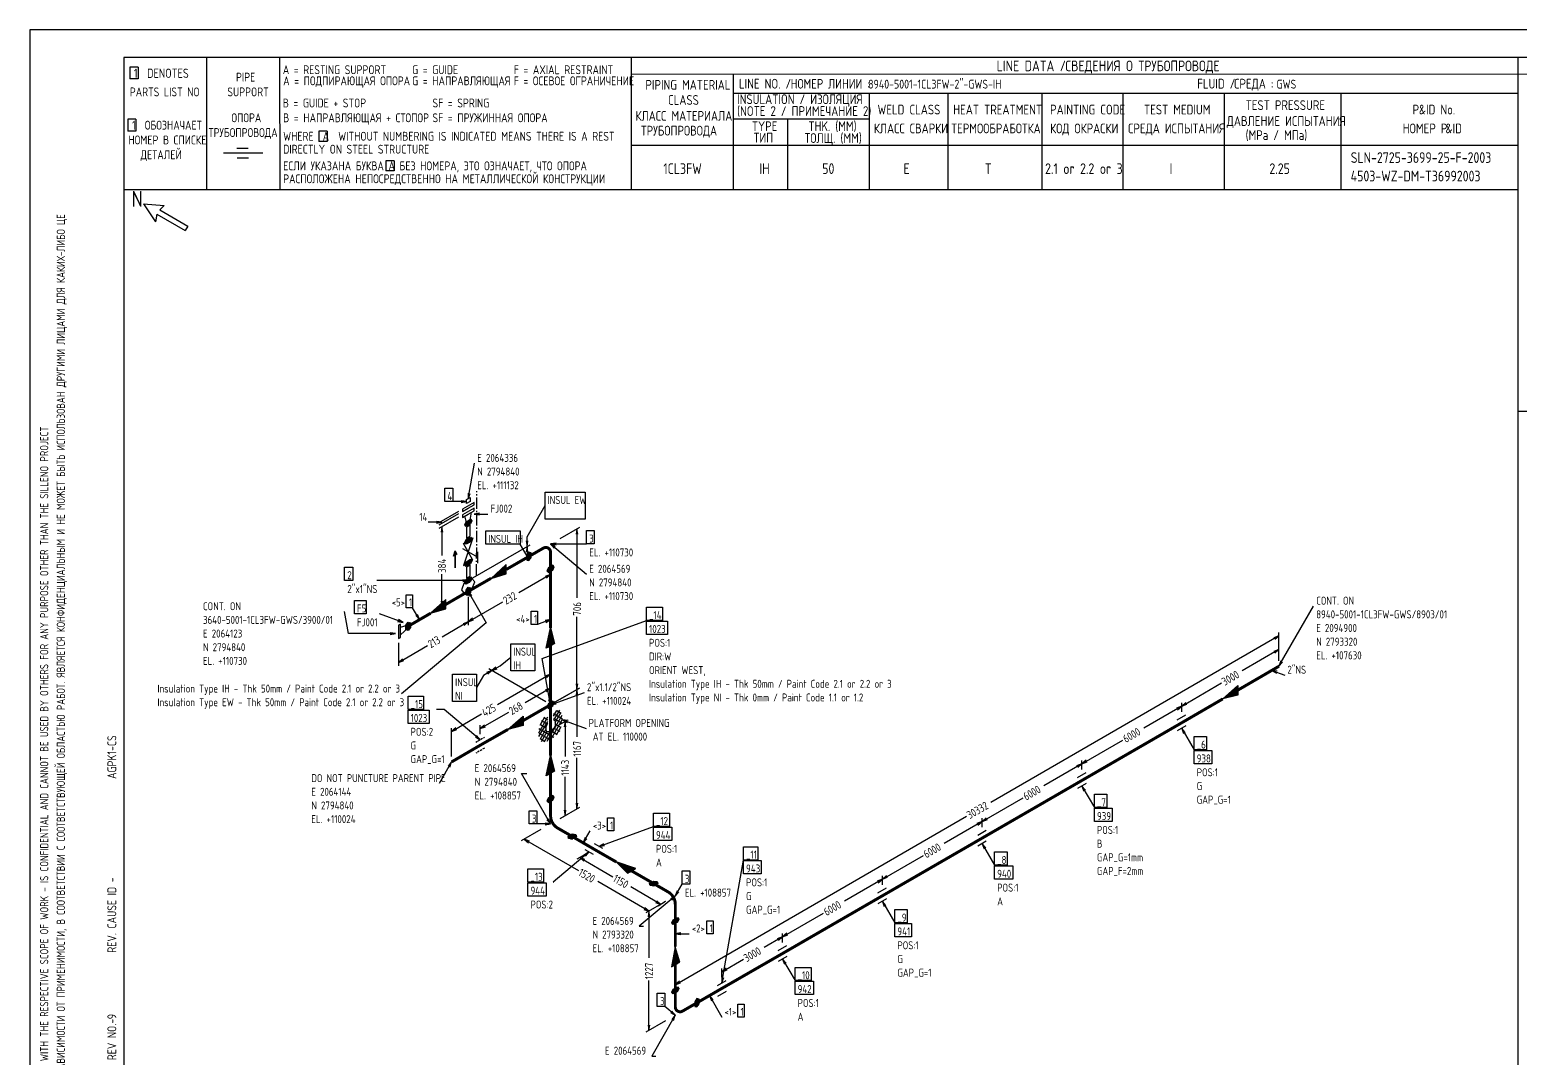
# Model space of a CAD drawing. Extents: x -1005 to 608, y -998 to 420.
# Drawn here: x 0 to 403.3, y 141.8 to 420 of the extents above; entities that cross this region are included whole.
import ezdxf

# ---------------------------------------------------------------- set-up
doc = ezdxf.new("R2010")
doc.units = 0
for name, pattern in [('GT100', [0.8, 0.533333, -0.266667]), ('GT101', [2.299997, 1.53333, -0.766667]), ('GT111', [4.5, 3, -0.6, 0.3, -0.6])]:
    doc.linetypes.add(name, pattern=pattern)
doc.styles.add('TTFN17', font='GOST type A')

msp = doc.modelspace()

# ---------------------------------------------------------------- linework, layer by layer
at = {"layer": 'GT_1', "flags": 128}
for points in [[(0, 420), (0, 0)], [(594, 420), (0, 420)], [(589.1, 412.5), (25.4, 412.5)], [(25.4, 412.5), (25.4, 7.5)], [(47.8, 412.5), (47.8, 376.7)], [(67.6, 412.5), (67.7, 376.7)], [(162.7, 412.5), (162.7, 376.7)], [(402.7, 412.5), (402.7, 7.5)], [(29.3, 409.9), (27.1, 409.9)], [(27.1, 409.9), (27.1, 406.7)], [(29.3, 409.9), (29.3, 406.7)], [(589.1, 408), (162.7, 407.9)], [(190.3, 407.8), (190.3, 376.7)], [(29.3, 406.7), (27.1, 406.7)], [(190.3, 402.9), (402.7, 402.9)], [(227.1, 402.9), (227.1, 376.7)], [(248.4, 402.9), (248.4, 376.8)], [(273.9, 402.9), (273.9, 376.7)], [(295.8, 402.9), (295.8, 376.7)], [(323.2, 402.9), (323.2, 376.7)], [(354.8, 402.9), (354.8, 376.8)], [(28.7, 395.8), (26.5, 395.8)], [(26.5, 395.8), (26.5, 392.6)], [(28.7, 395.8), (28.7, 392.6)], [(227.1, 395.8), (190.3, 395.8)], [(205, 395.8), (205, 376.7)], [(28.7, 392.6), (26.5, 392.6)], [(80.5, 392.6), (78.2, 392.6)], [(78.2, 392.6), (78.2, 389.8)], [(80.5, 392.6), (80.5, 389.8)], [(59.1, 387.9), (56, 387.9)], [(80.5, 389.8), (78.2, 389.8)], [(230.2, 388.7), (162.7, 388.7)], [(402.7, 388.7), (226.9, 388.7)], [(63.1, 386.6), (52.4, 386.6)], [(59.2, 385.3), (56.1, 385.3)], [(98.6, 384.6), (96.3, 384.6)], [(96.3, 384.6), (96.3, 381.9)], [(98.6, 384.6), (98.6, 381.9)], [(98.6, 381.9), (96.3, 381.9)], [(402.7, 376.7), (25.4, 376.7)], [(30.8, 372.9), (34, 368.1)], [(30.8, 372.9), (36.4, 372.5)], [(36.4, 372.5), (35.2, 371.3)], [(35.2, 371.3), (42.8, 366.9)], [(34.4, 370.1), (34, 368.1)], [(34.4, 370.1), (42, 365.7)], [(42.8, 366.9), (42, 365.7)], [(402.7, 316.843), (589, 316.843)], [(118.65, 293.15), (120.375, 302.75)], [(112.275, 296), (114.45, 296), (114.45, 292.4), (112.275, 292.4), (112.275, 296)], [(118.65, 294.65), (118.65, 293.15), (119.175, 294.575)], [(139.425, 294.95), (150.3, 294.95), (150.3, 287.6), (139.425, 287.6), (139.425, 294.95)], [(118.2, 292.4), (114.45, 292.4)], [(116.7, 292.175), (118.2, 292.4), (116.7, 292.625)], [(118.65, 290.6), (120.225, 291.5), (120.225, 292.1), (117.075, 290.3), (117.075, 289.7), (118.65, 290.6)], [(118.65, 289.025), (120.225, 289.925), (120.225, 290.6), (117.075, 288.8), (117.075, 288.125), (118.65, 289.025)], [(119.175, 292.4), (118.2, 291.875), (118.2, 292.925), (119.175, 293.45), (119.175, 292.4)], [(134.55, 282.875), (139.425, 291.35)], [(111.525, 286.775), (107.775, 286.775)], [(110.025, 286.55), (111.525, 286.775), (110.025, 287)], [(116.025, 289.7), (110.7, 286.625)], [(116.025, 289.1), (110.7, 286.025)], [(116.025, 288.2), (110.7, 285.125)], [(119.25, 287.6), (119.625, 287.15), (119.25, 286.325), (118.05, 285.65), (117.675, 286.1), (118.05, 286.925), (119.25, 287.6)], [(119.475, 289.55), (118.95, 286.775), (118.275, 286.4), (117.75, 288.5)], [(117.811, 286.4), (119.284, 286.4)], [(117.902, 286.6), (119.375, 286.6)], [(117.993, 286.8), (119.466, 286.8)], [(118.183, 287), (119.557, 287)], [(118.539, 287.2), (119.583, 287.2)], [(118.894, 287.4), (119.417, 287.4)], [(121.725, 289.25), (120.225, 289.025), (121.725, 288.8)], [(120.225, 289.025), (123.975, 289.025)], [(111.75, 284.075), (111.525, 285.575), (111.3, 284.075)], [(111.525, 285.575), (111.525, 277.775)], [(118.65, 275.825), (119.925, 276.575), (117.375, 281.075), (119.925, 282.575), (117.375, 275.075), (118.65, 275.825)], [(119.25, 282.8), (119.625, 282.35), (119.25, 281.525), (118.05, 280.85), (117.675, 281.3), (118.05, 282.125), (119.25, 282.8)], [(117.72, 286.2), (119.028, 286.2)], [(117.758, 286), (118.672, 286)], [(118.65, 282.725), (119.175, 283.025), (119.175, 286.025), (118.125, 285.425), (118.125, 282.425), (118.65, 282.725)], [(118.539, 282.4), (119.583, 282.4)], [(118.894, 282.6), (119.417, 282.6)], [(123.375, 284.45), (132.675, 284.45), (132.675, 280.85), (123.375, 280.85), (123.375, 284.45)], [(134.55, 280.25), (134.55, 282.875)], [(143.55, 282.425), (148.875, 285.5)], [(148.275, 283.55), (148.05, 285.05), (147.825, 283.55)], [(148.05, 285.05), (148.05, 266.375)], [(150.675, 284.525), (152.7, 284.525), (152.7, 280.925), (150.675, 280.925), (150.675, 284.525)], [(115.125, 274.475), (115.125, 279.05), (115.575, 278.15), (114.675, 277.625), (115.125, 279.05), (115.125, 274.475)], [(117.075, 279.725), (121.275, 277.325)], [(117.72, 281.4), (119.028, 281.4)], [(117.758, 281.2), (118.672, 281.2)], [(117.811, 281.6), (119.284, 281.6)], [(117.902, 281.8), (119.375, 281.8)], [(117.993, 282), (119.466, 282)], [(118.183, 282.2), (119.557, 282.2)], [(119.925, 271.775), (135.375, 280.7)], [(119.925, 271.775), (135.375, 280.7)], [(121.275, 275.75), (121.275, 278.75)], [(134.55, 277.625), (132.675, 280.85)], [(134.325, 281.75), (134.55, 280.25), (134.775, 281.75)], [(134.775, 278.75), (134.55, 280.25), (134.325, 278.75)], [(134.475, 276.575), (135.075, 276.425), (135.675, 277.25), (135.675, 278.525), (135.075, 278.675), (134.475, 277.85), (134.475, 276.575)], [(134.55, 280.25), (134.55, 277.625)], [(134.875, 278.4), (135.675, 278.4)], [(142.425, 281.15), (140.925, 280.925), (142.425, 280.7)], [(140.925, 280.925), (150.675, 280.925)], [(142.2, 280.175), (140.925, 280.925), (141.9, 279.8)], [(140.925, 280.925), (150.675, 272.75)], [(85.2, 274.625), (87.375, 274.625), (87.375, 271.025), (85.2, 271.025), (85.2, 274.625)], [(119.25, 276.8), (119.625, 276.35), (119.25, 275.525), (118.05, 274.85), (117.675, 275.3), (118.05, 276.125), (119.25, 276.8)], [(117.72, 275.4), (119.028, 275.4)], [(117.758, 275.2), (118.672, 275.2)], [(117.811, 275.6), (119.284, 275.6)], [(117.902, 275.8), (119.375, 275.8)], [(117.993, 276), (119.466, 276)], [(118.65, 271.925), (119.175, 272.225), (119.175, 275.225), (118.125, 274.625), (118.125, 271.625), (118.65, 271.925)], [(118.183, 276.2), (119.557, 276.2)], [(118.539, 276.4), (119.583, 276.4)], [(118.894, 276.6), (119.417, 276.6)], [(128.925, 274.025), (128.925, 275.375), (124.8, 271.625), (128.925, 272.825), (128.925, 275.225), (125.175, 271.85), (128.925, 272.9), (128.925, 275), (125.625, 272.075), (128.925, 273.125), (128.925, 274.85), (126, 272.375), (128.925, 273.275), (128.925, 274.7), (126.375, 272.525), (128.925, 273.425), (128.925, 274.55), (126.825, 272.825), (128.925, 273.575), (128.925, 274.325), (127.125, 272.975), (128.925, 273.8), (128.925, 274.175), (127.575, 273.275), (128.925, 273.95), (128.925, 274.025), (124.8, 271.625)], [(134.475, 277.8), (135.675, 277.8)], [(134.475, 277.6), (135.675, 277.6)], [(134.475, 277.4), (135.675, 277.4)], [(134.475, 277.2), (135.639, 277.2)], [(134.475, 277), (135.493, 277)], [(134.475, 276.8), (135.348, 276.8)], [(134.475, 276.6), (135.202, 276.6)], [(134.584, 278), (135.675, 278)], [(134.73, 278.2), (135.675, 278.2)], [(140.325, 274.475), (139.95, 273.65), (140.325, 273.2), (141.525, 273.875), (141.9, 274.7), (141.525, 275.15), (140.325, 274.475)], [(140.291, 274.4), (141.764, 274.4)], [(140.547, 274.6), (141.855, 274.6)], [(140.903, 274.8), (141.817, 274.8)], [(140.925, 277.925), (140.925, 271.775)], [(118.65, 271.025), (93.9, 271.025)], [(111.525, 263.975), (111.525, 272.75)], [(118.65, 268.1), (119.625, 268.7), (120.45, 270.65), (119.625, 271.625), (117.525, 270.425), (116.85, 268.55), (117.525, 267.5), (118.65, 268.1)], [(117.15, 270.8), (118.65, 271.025), (117.15, 271.25)], [(119.25, 272), (119.625, 271.55), (119.25, 270.725), (118.05, 270.05), (117.675, 270.5), (118.05, 271.325), (119.25, 272)], [(117.72, 270.6), (119.028, 270.6)], [(117.758, 270.4), (118.672, 270.4)], [(117.811, 270.8), (119.284, 270.8)], [(117.902, 271), (119.375, 271)], [(117.993, 271.2), (119.466, 271.2)], [(118.183, 271.4), (119.557, 271.4)], [(118.539, 271.6), (119.583, 271.6)], [(118.894, 271.8), (119.417, 271.8)], [(140.925, 272.675), (132.375, 267.725)], [(139.8, 271.7), (140.925, 272.675), (139.5, 272.15)], [(139.992, 273.6), (141.036, 273.6)], [(140.018, 273.8), (141.392, 273.8)], [(140.109, 274), (141.582, 274)], [(140.158, 273.4), (140.681, 273.4)], [(140.2, 274.2), (141.673, 274.2)], [(118.65, 268.1), (123.525, 259.625), (100.575, 240.35)], [(101.85, 267.2), (103.575, 267.2), (103.575, 263.675), (101.85, 263.675), (101.85, 267.2)], [(116.025, 266.6), (110.7, 263.525)], [(118.05, 268.4), (118.65, 269.225), (119.25, 269.075), (119.25, 267.8), (118.65, 266.975), (118.05, 267.125), (118.05, 268.4)], [(118.05, 268.4), (119.25, 268.4)], [(118.05, 268.2), (119.25, 268.2)], [(118.05, 268), (119.25, 268)], [(118.05, 267.8), (119.25, 267.8)], [(118.05, 267.6), (119.105, 267.6)], [(118.05, 267.4), (118.959, 267.4)], [(118.05, 267.2), (118.814, 267.2)], [(118.195, 268.6), (119.25, 268.6)], [(118.341, 268.8), (119.25, 268.8)], [(118.486, 269), (119.25, 269)], [(119.625, 266.975), (118.65, 268.1), (119.175, 266.675)], [(118.65, 266.6), (118.65, 258.95)], [(99, 256.7), (86.25, 256.7), (85.2, 262.625)], [(87.825, 265.625), (91.05, 265.625), (91.05, 262.025), (87.825, 262.025), (87.825, 265.625)], [(105.45, 260.45), (103.575, 263.675)], [(112.575, 264.575), (112.575, 265.925), (108.45, 262.175), (112.575, 263.375), (112.575, 265.775), (108.825, 262.4), (112.575, 263.45), (112.575, 265.55), (109.275, 262.625), (112.575, 263.675), (112.575, 265.4), (109.65, 262.925), (112.575, 263.825), (112.575, 265.25), (110.025, 263.075), (112.575, 263.975), (112.575, 265.1), (110.475, 263.375), (112.575, 264.125), (112.575, 264.875), (110.775, 263.525), (112.575, 264.35), (112.575, 264.725), (111.225, 263.825), (112.575, 264.5), (112.575, 264.575), (108.45, 262.175)], [(111.3, 265.475), (111.525, 263.975), (111.75, 265.475)], [(118.65, 259.85), (128.025, 265.25)], [(118.65, 265.1), (118.65, 258.95)], [(135.675, 262.7), (137.4, 262.7), (137.4, 259.175), (135.675, 259.175), (135.675, 262.7)], [(166.875, 263.825), (171.225, 263.825), (171.225, 260.225), (166.875, 260.225), (166.875, 263.825)], [(338.025, 247.85), (347.4, 264.125)], [(101.025, 259.7), (94.65, 262.025)], [(99.525, 259.925), (101.025, 259.7), (99.75, 260.45)], [(100.275, 257.45), (100.275, 259.25), (99.75, 258.95), (99.75, 255.35), (100.275, 255.65), (100.275, 257.45)], [(100.275, 258.425), (102.375, 259.025), (102.375, 258.275), (100.275, 256.325)], [(101.775, 258.95), (102.375, 259.775), (102.975, 259.625), (102.975, 258.35), (102.375, 257.525), (101.775, 257.675), (101.775, 258.95)], [(101.775, 258.8), (102.975, 258.8)], [(101.775, 258.6), (102.975, 258.6)], [(101.775, 258.4), (102.975, 258.4)], [(101.775, 258.2), (102.866, 258.2)], [(101.811, 259), (102.975, 259)], [(101.957, 259.2), (102.975, 259.2)], [(102.102, 259.4), (102.975, 259.4)], [(102.248, 259.6), (102.975, 259.6)], [(104.475, 261.575), (105.45, 260.45), (104.925, 261.875)], [(118.65, 259.85), (111.6, 255.725)], [(117.525, 258.875), (118.65, 259.85), (117.225, 259.325)], [(119.775, 260.825), (118.65, 259.85), (120.075, 260.375)], [(140.925, 260.45), (137.4, 259.175)], [(140.925, 237.425), (138.675, 249.95), (166.875, 260.225)], [(139.65, 259.7), (140.925, 260.45), (139.425, 260.225)], [(140.925, 253.4), (139.725, 252.725), (140.925, 258.2), (141.975, 254), (139.875, 252.8), (140.925, 257.75), (141.9, 253.925), (140.025, 252.875), (140.925, 257.225), (141.75, 253.85), (140.175, 252.95), (140.925, 256.775), (141.6, 253.775), (140.325, 253.1), (140.925, 256.325), (141.45, 253.7), (140.475, 253.175), (140.925, 255.875), (141.3, 253.625), (140.625, 253.25), (140.925, 255.425), (141.15, 253.55), (140.775, 253.325), (140.925, 254.975), (141, 253.475), (140.925, 253.4), (140.925, 258.2)], [(148.05, 241.55), (148.05, 261.2)], [(166.875, 260.075), (172.575, 260.075), (172.575, 256.475), (166.875, 256.475), (166.875, 260.075)], [(97.5, 256.475), (99, 256.7), (97.5, 256.925)], [(99.75, 254.15), (99.75, 248)], [(101.775, 258), (102.72, 258)], [(101.775, 257.8), (102.575, 257.8)], [(338.025, 256.1), (260.025, 211.025)], [(336.9, 255.125), (338.025, 256.1), (336.6, 255.575)], [(338.025, 249.35), (338.025, 257)], [(99.75, 248.9), (107.625, 253.475)], [(127.275, 247.925), (130.125, 250.325)], [(130.125, 253.925), (136.65, 253.925), (136.65, 246.575), (130.125, 246.575), (130.125, 253.925)], [(338.025, 252.35), (328.05, 246.575)], [(336.9, 251.375), (338.025, 252.35), (336.6, 251.825)], [(338.025, 249.35), (338.025, 253.25)], [(100.875, 249.875), (99.75, 248.9), (101.175, 249.425)], [(125.025, 246.65), (122.775, 245.3)], [(123.9, 245.675), (125.025, 246.65), (123.6, 246.125)], [(139.65, 238.175), (124.2, 247.1)], [(139.65, 238.175), (124.2, 247.1)], [(125.025, 246.65), (127.275, 247.925)], [(126.15, 247.625), (125.025, 246.65), (126.45, 247.175)], [(140.925, 238.925), (140.925, 246.575)], [(337.575, 246.5), (336.075, 246.725), (337.35, 245.975)], [(336.075, 246.725), (339.6, 245.45)], [(338.55, 249.275), (338.025, 247.85), (339, 248.975)], [(114.375, 245.675), (120.9, 245.675), (120.9, 238.325), (114.375, 238.325), (114.375, 245.675)], [(122.775, 245.3), (120.9, 242.075)], [(140.925, 245.675), (126.6, 237.425)], [(139.8, 244.7), (140.925, 245.675), (139.5, 245.15)], [(140.925, 238.925), (140.925, 242.825)], [(142.2, 238.175), (148.875, 242)], [(143.55, 238.925), (148.875, 242)], [(147.825, 243.05), (148.05, 241.55), (148.275, 243.05)], [(311.7, 237.05), (322.5, 243.35)], [(326.925, 241.4), (326.925, 240.05), (322.8, 239), (326.925, 242.6), (326.925, 240.2), (323.175, 239.225), (326.925, 242.525), (326.925, 240.425), (323.625, 239.45), (326.925, 242.3), (326.925, 240.575), (324, 239.75), (326.925, 242.15), (326.925, 240.725), (324.375, 239.9), (326.925, 242), (326.925, 240.875), (324.825, 240.2), (326.925, 241.85), (326.925, 241.1), (325.125, 240.35), (326.925, 241.625), (326.925, 241.25), (325.575, 240.65), (326.925, 241.475), (326.925, 241.4), (322.8, 239)], [(102.375, 239.75), (106.575, 239.75), (106.575, 236.15), (102.375, 236.15), (102.375, 239.75)], [(140.925, 241.925), (134.025, 237.95)], [(139.8, 240.95), (140.925, 241.925), (139.5, 241.4)], [(140.325, 237.725), (139.95, 236.9), (140.325, 236.45), (141.525, 237.125), (141.9, 237.95), (141.525, 238.4), (140.325, 237.725)], [(140.4, 238.85), (140.925, 237.425), (140.925, 238.925)], [(140.814, 238), (141.858, 238)], [(140.925, 237.425), (150.075, 240.725)], [(142.2, 238.175), (140.925, 237.425), (142.425, 237.65)], [(141.169, 238.2), (141.692, 238.2)], [(148.275, 240.05), (148.05, 241.55), (147.825, 240.05)], [(148.05, 241.55), (148.05, 228.725)], [(312.825, 238.025), (311.7, 237.05), (313.125, 237.575)], [(311.7, 235.55), (311.7, 237.95)], [(311.7, 235.55), (311.7, 237.95)], [(102.375, 236), (108.075, 236), (108.075, 232.4), (102.375, 232.4), (102.375, 236)], [(121.875, 227.975), (112.125, 236.15), (110.025, 236.15)], [(114.15, 230.225), (122.25, 234.95)], [(121.875, 230.975), (129.6, 235.4)], [(133.5, 233.15), (133.5, 231.8), (129.375, 230.75), (133.5, 234.35), (133.5, 231.95), (129.75, 230.975), (133.5, 234.275), (133.5, 232.175), (130.2, 231.2), (133.5, 234.05), (133.5, 232.325), (130.575, 231.5), (133.5, 233.9), (133.5, 232.475), (130.95, 231.65), (133.5, 233.75), (133.5, 232.625), (131.4, 231.95), (133.5, 233.6), (133.5, 232.85), (131.7, 232.1), (133.5, 233.375), (133.5, 233), (132.15, 232.4), (133.5, 233.225), (133.5, 233.15), (129.375, 230.75)], [(137.7, 229.85), (140.175, 234.125)], [(138.075, 231.875), (139.35, 234.125)], [(139.995, 237), (141.303, 237)], [(140.025, 227.6), (144.075, 234.575)], [(140.033, 236.8), (140.947, 236.8)], [(140.086, 237.2), (141.559, 237.2)], [(140.177, 237.4), (141.65, 237.4)], [(140.268, 237.6), (141.741, 237.6)], [(140.458, 237.8), (141.832, 237.8)], [(141.675, 234.35), (142.575, 235.85)], [(141.675, 235.025), (144.15, 233.6)], [(141.825, 233.3), (143.4, 236)], [(142.2, 232.625), (143.7, 235.25)], [(142.575, 235.85), (143.775, 235.175)], [(311.7, 237.05), (301.425, 231.125)], [(310.575, 236.075), (311.7, 237.05), (310.275, 236.525)], [(310.5, 233.375), (312.825, 234.725)], [(115.275, 231.2), (114.15, 230.225), (115.575, 230.75)], [(114.15, 223.475), (114.15, 231.125)], [(123, 231.95), (121.875, 230.975), (123.3, 231.5)], [(121.875, 229.475), (121.875, 231.875)], [(137.775, 228.875), (140.175, 232.925)], [(137.775, 230.975), (141.825, 228.65)], [(138.225, 232.1), (139.65, 231.2)], [(138.225, 228.2), (139.65, 230.75)], [(138.45, 233.15), (140.025, 232.25)], [(138.45, 227.45), (140.025, 230.15)], [(139.275, 233.9), (140.175, 233.375)], [(139.275, 227.525), (140.775, 230.15)], [(141.675, 233.375), (142.05, 233.15), (142.2, 232.925), (142.2, 232.4), (142.125, 231.875), (142.05, 231.425), (141.675, 230.9), (141.375, 230.6), (140.925, 230.225), (140.55, 230.075), (140.175, 230.075), (139.875, 230.225), (139.725, 230.525), (139.725, 230.9), (139.725, 231.425), (139.875, 231.95), (140.175, 232.475), (140.175, 232.475)], [(141, 228.05), (144.15, 233.525)], [(141.15, 230.375), (142.575, 229.475)], [(141.675, 233.825), (144.075, 232.475)], [(141.825, 231.125), (143.4, 230.3)], [(142.2, 232.175), (143.7, 231.35)], [(142.5, 229.325), (143.775, 231.575)], [(143.55, 232.175), (145.575, 233.375)], [(145.65, 233.15), (144.15, 233.375), (145.425, 232.625)], [(144.15, 233.375), (150.525, 231.05)], [(145.05, 231.425), (144.825, 232.925), (144.6, 231.425)], [(144.825, 232.925), (144.825, 223.4)], [(312.825, 231.725), (310.5, 230.375)], [(312.675, 229.925), (311.7, 231.05), (312.225, 229.625)], [(311.7, 231.05), (315.075, 225.2)], [(120.6, 228.725), (121.875, 227.975), (120.9, 229.1)], [(137.7, 229.775), (140.925, 227.975)], [(138.075, 228.275), (139.35, 227.525)], [(284.7, 221.45), (295.8, 227.825)], [(315.075, 228.8), (318.45, 228.8), (318.45, 225.2), (315.075, 225.2), (315.075, 228.8)], [(114.15, 221.975), (110.775, 216.125)], [(113.625, 220.55), (114.15, 221.975), (113.175, 220.85)], [(140.925, 218.9), (139.725, 218.225), (140.925, 223.7), (141.975, 219.5), (139.875, 218.3), (140.925, 223.25), (141.9, 219.425), (140.025, 218.375), (140.925, 222.725), (141.75, 219.35), (140.175, 218.45), (140.925, 222.275), (141.6, 219.275), (140.325, 218.6), (140.925, 221.825), (141.45, 219.2), (140.475, 218.675), (140.925, 221.375), (141.3, 219.125), (140.625, 218.75), (140.925, 220.925), (141.15, 219.05), (140.775, 218.825), (140.925, 220.475), (141, 218.975), (140.925, 218.9), (140.925, 223.7)], [(148.05, 209.3), (148.05, 223.1)], [(285.825, 222.425), (284.7, 221.45), (286.125, 221.975)], [(284.7, 219.95), (284.7, 222.35)], [(284.7, 219.95), (284.7, 222.35)], [(315.075, 225.05), (319.875, 225.05), (319.875, 221.45), (315.075, 221.45), (315.075, 225.05)], [(140.925, 205.175), (133.05, 218.825), (134.475, 218.825)], [(144.825, 207.425), (144.825, 217.925)], [(284.7, 221.45), (274.425, 215.525)], [(283.575, 220.475), (284.7, 221.45), (283.275, 220.925)], [(283.5, 217.775), (285.825, 219.125)], [(285.825, 216.125), (283.5, 214.775)], [(285.675, 214.325), (284.7, 215.45), (285.225, 214.025)], [(284.7, 215.45), (288.075, 209.6)], [(140.325, 212.225), (139.95, 211.4), (140.325, 210.95), (141.525, 211.625), (141.9, 212.45), (141.525, 212.9), (140.325, 212.225)], [(139.95, 211.4), (141.125, 211.4)], [(140.041, 211.6), (141.481, 211.6)], [(140.117, 211.2), (140.769, 211.2)], [(140.132, 211.8), (141.605, 211.8)], [(140.223, 212), (141.695, 212)], [(140.314, 212.2), (141.786, 212.2)], [(140.636, 212.4), (141.877, 212.4)], [(140.992, 212.6), (141.775, 212.6)], [(143.55, 206.675), (148.875, 209.75)], [(147.825, 210.8), (148.05, 209.3), (148.275, 210.8)], [(257.7, 205.85), (268.8, 212.225)], [(288.075, 213.2), (291.45, 213.2), (291.45, 209.6), (288.075, 209.6), (288.075, 213.2)], [(135.15, 208.775), (137.175, 208.775), (137.175, 205.175), (135.15, 205.175), (135.15, 208.775)], [(139.95, 206.3), (140.925, 205.175), (140.4, 206.6)], [(143.55, 206.675), (145.575, 207.875)], [(144.6, 208.925), (144.825, 207.425), (145.05, 208.925)], [(156.3, 206.825), (158.025, 206.825), (158.025, 203.3), (156.3, 203.3), (156.3, 206.825)], [(168.75, 208.1), (173.1, 208.1), (173.1, 204.5), (168.75, 204.5), (168.75, 208.1)], [(174.675, 161.675), (253.5, 207.275)], [(257.7, 205.85), (247.425, 199.925)], [(256.575, 204.875), (257.7, 205.85), (256.275, 205.325)], [(258.825, 206.825), (257.7, 205.85), (259.125, 206.375)], [(257.7, 204.35), (257.7, 206.75)], [(257.7, 204.35), (257.7, 206.75)], [(288.075, 209.45), (292.875, 209.45), (292.875, 205.85), (288.075, 205.85), (288.075, 209.45)], [(138.3, 203.675), (132.975, 200.6)], [(140.925, 205.175), (137.175, 205.175)], [(139.425, 204.95), (140.925, 205.175), (139.425, 205.4)], [(146.775, 202.475), (147.75, 202.325), (147.9, 201.8), (146.775, 201.125), (145.8, 201.275), (145.65, 201.8), (146.775, 202.475)], [(145.65, 201.8), (147.9, 201.8)], [(145.983, 202), (147.843, 202)], [(146.317, 202.2), (147.786, 202.2)], [(146.65, 202.4), (147.263, 202.4)], [(149.775, 200.075), (151.65, 203.3)], [(153.975, 199.1), (168.75, 204.5)], [(168.75, 204.35), (173.7, 204.35), (173.7, 200.75), (168.75, 200.75), (168.75, 204.35)], [(256.5, 202.175), (258.825, 203.525)], [(135.225, 200.525), (133.8, 201.05), (134.925, 200.075)], [(133.8, 201.05), (148.5, 192.575)], [(145.707, 201.6), (147.567, 201.6)], [(145.764, 201.4), (147.233, 201.4)], [(146.288, 201.2), (146.9, 201.2)], [(150.3, 201.5), (149.775, 200.075), (150.75, 201.2)], [(150.225, 198.275), (152.475, 197)], [(150.225, 198.275), (152.475, 197)], [(155.1, 198.5), (152.85, 199.775)], [(155.1, 198.5), (152.85, 199.775)], [(155.25, 199.85), (153.975, 199.1), (155.475, 199.325)], [(193.125, 199.025), (197.025, 199.025), (197.025, 195.425), (193.125, 195.425), (193.125, 199.025)], [(258.825, 200.525), (256.5, 199.175)], [(258.675, 198.725), (257.7, 199.85), (258.225, 198.425)], [(257.7, 199.85), (261.075, 194)], [(151.35, 197.6), (141.6, 189.425), (141.675, 189.425)], [(150.075, 196.85), (148.05, 195.65)], [(150.225, 195.575), (148.8, 196.1), (149.925, 195.125)], [(148.8, 196.1), (157.8, 190.925)], [(150.375, 196.475), (151.35, 197.6), (150.075, 196.85)], [(162.825, 192.5), (164.025, 193.175), (158.7, 194.9), (161.775, 191.9), (163.875, 193.1), (159.075, 194.675), (161.85, 191.975), (163.725, 193.025), (159.525, 194.45), (162, 192.05), (163.575, 192.95), (159.9, 194.15), (162.15, 192.125), (163.425, 192.8), (160.275, 194), (162.3, 192.2), (163.275, 192.725), (160.725, 193.7), (162.45, 192.275), (163.125, 192.65), (161.025, 193.55), (162.6, 192.35), (162.975, 192.575), (161.475, 193.25), (162.75, 192.425), (162.825, 192.5), (158.7, 194.9)], [(187.275, 162.2), (193.125, 195.425)], [(193.125, 195.275), (197.925, 195.275), (197.925, 191.675), (193.125, 191.675), (193.125, 195.275)], [(230.7, 190.25), (241.8, 196.625)], [(261.075, 197.6), (264.45, 197.6), (264.45, 194), (261.075, 194), (261.075, 197.6)], [(261.075, 193.85), (266.025, 193.85), (266.025, 190.25), (261.075, 190.25), (261.075, 193.85)], [(134.775, 193.025), (138.975, 193.025), (138.975, 189.425), (134.775, 189.425), (134.775, 193.025)], [(167.55, 181.55), (153.675, 189.575)], [(168.825, 189.725), (169.8, 189.575), (169.95, 189.05), (168.825, 188.375), (167.85, 188.525), (167.7, 189.05), (168.825, 189.725)], [(168.617, 189.6), (169.638, 189.6)], [(176.55, 192.5), (178.575, 192.5), (178.575, 188.9), (176.55, 188.9), (176.55, 192.5)], [(230.7, 190.25), (220.425, 184.325)], [(229.575, 189.275), (230.7, 190.25), (229.275, 189.725)], [(231.825, 191.225), (230.7, 190.25), (232.125, 190.775)], [(230.7, 188.75), (230.7, 191.15)], [(230.7, 188.75), (230.7, 191.15)], [(134.775, 189.275), (139.725, 189.275), (139.725, 185.675), (134.775, 185.675), (134.775, 189.275)], [(170.775, 183.425), (162.6, 188.15)], [(174.675, 185.675), (164.925, 177.5), (166.05, 177.5)], [(167.714, 189), (169.867, 189)], [(167.771, 188.8), (169.533, 188.8)], [(167.829, 188.6), (169.2, 188.6)], [(167.95, 189.2), (169.907, 189.2)], [(168.283, 189.4), (169.85, 189.4)], [(173.7, 184.55), (174.675, 185.675), (173.4, 184.925)], [(174.675, 185.675), (176.55, 188.9)], [(175.2, 187.1), (174.675, 185.675), (175.65, 186.8)], [(229.5, 186.575), (231.825, 187.925)], [(166.125, 182.075), (167.55, 181.55), (166.425, 182.525)], [(172.05, 184.175), (166.725, 181.1)], [(172.05, 184.175), (166.725, 181.1)], [(167.775, 180.05), (167.55, 181.55), (167.325, 180.05)], [(167.55, 181.55), (167.55, 168.95)], [(169.35, 183.95), (170.775, 183.425), (169.65, 184.4)], [(172.05, 184.175), (170.025, 182.975)], [(231.825, 184.925), (229.5, 183.575)], [(231.675, 183.125), (230.7, 184.25), (231.225, 182.825)], [(230.7, 184.25), (234.075, 178.4)], [(234.075, 182), (237.45, 182), (237.45, 178.4), (234.075, 178.4), (234.075, 182)], [(175.275, 179.9), (175.65, 179.45), (175.275, 178.625), (174.075, 177.95), (173.7, 178.4), (174.075, 179.225), (175.275, 179.9)], [(173.7, 178.4), (174.875, 178.4)], [(173.791, 178.6), (175.231, 178.6)], [(173.867, 178.2), (174.519, 178.2)], [(173.882, 178.8), (175.355, 178.8)], [(173.973, 179), (175.445, 179)], [(174.064, 179.2), (175.536, 179.2)], [(174.386, 179.4), (175.627, 179.4)], [(174.742, 179.6), (175.525, 179.6)], [(183.225, 179), (184.95, 179), (184.95, 175.475), (183.225, 175.475), (183.225, 179)], [(203.7, 174.65), (214.8, 181.025)], [(234.075, 178.25), (238.575, 178.25), (238.575, 174.65), (234.075, 174.65), (234.075, 178.25)], [(176.175, 175.7), (174.675, 175.475), (176.175, 175.25)], [(174.675, 175.475), (178.425, 175.475)], [(203.7, 174.65), (198.675, 171.8)], [(202.575, 173.675), (203.7, 174.65), (202.275, 174.125)], [(204.825, 175.625), (203.7, 174.65), (205.125, 175.175)], [(203.7, 173.15), (203.7, 175.55)], [(203.7, 173.15), (203.7, 175.55)], [(174.675, 167.15), (175.875, 167.825), (174.675, 171.95), (173.625, 166.55), (175.725, 167.75), (174.675, 171.5), (173.7, 166.625), (175.575, 167.675), (174.675, 170.975), (173.85, 166.7), (175.425, 167.6), (174.675, 170.525), (174, 166.775), (175.275, 167.45), (174.675, 170.075), (174.15, 166.85), (175.125, 167.375), (174.675, 169.625), (174.3, 166.925), (174.975, 167.3), (174.675, 169.175), (174.45, 167), (174.825, 167.225), (174.675, 168.725), (174.6, 167.075), (174.675, 167.15), (174.675, 171.95)], [(202.5, 170.975), (204.825, 172.325)], [(187.275, 165.2), (193.125, 168.575)], [(188.4, 166.175), (187.275, 165.2), (188.7, 165.725)], [(187.275, 163.7), (187.275, 166.1)], [(204.825, 169.325), (202.5, 167.975)], [(204.675, 167.525), (203.7, 168.65), (204.225, 167.225)], [(203.7, 168.65), (207.075, 162.8)], [(207.075, 166.4), (211.425, 166.4), (211.425, 162.8), (207.075, 162.8), (207.075, 166.4)], [(167.55, 149.3), (167.55, 162.875)], [(175.8, 162.65), (174.675, 161.675), (176.1, 162.2)], [(174.675, 156.425), (174.675, 162.575)], [(186.075, 161.525), (188.4, 162.875)], [(187.275, 163.7), (187.275, 162.2), (187.8, 163.625)], [(207.075, 162.65), (212.025, 162.65), (212.025, 159.05), (207.075, 159.05), (207.075, 162.65)], [(169.8, 159.425), (171.825, 159.425), (171.825, 155.825), (169.8, 155.825), (169.8, 159.425)], [(175.275, 161.15), (175.65, 160.7), (175.275, 159.875), (174.075, 159.2), (173.7, 159.65), (174.075, 160.475), (175.275, 161.15)], [(173.742, 159.6), (174.786, 159.6)], [(173.768, 159.8), (175.142, 159.8)], [(173.859, 160), (175.332, 160)], [(173.908, 159.4), (174.431, 159.4)], [(173.95, 160.2), (175.423, 160.2)], [(174.041, 160.4), (175.514, 160.4)], [(174.297, 160.6), (175.605, 160.6)], [(174.653, 160.8), (175.567, 160.8)], [(179.925, 155.825), (180.525, 155.675), (181.125, 156.5), (181.125, 157.775), (180.525, 157.925), (179.925, 157.1), (179.925, 155.825)], [(180.143, 157.4), (181.125, 157.4)], [(180.289, 157.6), (181.125, 157.6)], [(180.434, 157.8), (181.025, 157.8)], [(184.875, 157.625), (183.9, 158.75), (184.425, 157.325)], [(183.9, 158.75), (187.275, 152.9)], [(188.4, 159.875), (186.075, 158.525)], [(174.675, 153.425), (168.3, 142.4), (169.425, 142.4)], [(174.675, 153.425), (171.825, 155.825)], [(173.4, 154.175), (174.675, 153.425), (173.7, 154.55)], [(174.15, 152), (174.675, 153.425), (173.7, 152.3)], [(179.925, 157), (181.125, 157)], [(179.925, 156.8), (181.125, 156.8)], [(179.925, 156.6), (181.125, 156.6)], [(179.925, 156.4), (181.052, 156.4)], [(179.925, 156.2), (180.907, 156.2)], [(179.925, 156), (180.761, 156)], [(179.998, 157.2), (181.125, 157.2)], [(180.025, 155.8), (180.616, 155.8)], [(191.625, 156.425), (193.35, 156.425), (193.35, 152.9), (191.625, 152.9), (191.625, 156.425)], [(172.05, 151.925), (166.725, 148.85)], [(167.325, 150.8), (167.55, 149.3), (167.775, 150.8)]]:
    msp.add_lwpolyline(points, dxfattribs=at)
at = {"layer": 'GT_1', "linetype": 'GT111', "flags": 128}
msp.add_lwpolyline([(120.9, 272.45), (120.975, 295.175)], dxfattribs=at)
at = {"layer": 'GT_1', "const_width": 0.8, "flags": 128}
for points in [[(138.975, 279.8), (135.075, 277.55)], [(140.925, 274.175), (140.925, 278.675)], [(135.075, 277.55), (128.925, 274.025)], [(140.925, 258.2), (140.925, 274.175)], [(124.8, 271.625), (118.65, 268.1)], [(118.65, 268.1), (112.575, 264.575)], [(108.45, 262.175), (102.375, 258.65)], [(140.925, 237.425), (140.925, 253.4)], [(338.025, 247.85), (326.925, 241.4)], [(322.8, 239), (311.7, 232.55)], [(140.925, 230.675), (140.925, 237.425)], [(140.925, 223.7), (140.925, 230.675)], [(311.7, 232.55), (284.7, 216.95)], [(140.925, 211.925), (140.925, 218.9)], [(284.7, 216.95), (257.7, 201.35)], [(140.925, 207.425), (140.925, 211.925)], [(146.775, 201.8), (142.875, 204.05)], [(152.7, 198.35), (146.775, 201.8)], [(257.7, 201.35), (230.7, 185.75)], [(158.7, 194.9), (152.7, 198.35)], [(168.825, 189.05), (162.825, 192.5)], [(172.725, 186.8), (168.825, 189.05)], [(230.7, 185.75), (203.7, 170.15)], [(174.675, 178.925), (174.675, 183.425)], [(174.675, 171.95), (174.675, 178.925)], [(203.7, 170.15), (187.275, 160.7)], [(174.675, 160.175), (174.675, 167.15)], [(174.675, 155.675), (174.675, 160.175)], [(187.275, 160.7), (180.525, 156.8)], [(180.525, 156.8), (176.625, 154.55)]]:
    msp.add_lwpolyline(points, dxfattribs=at)
for points in [[(140.925, 278.675, 0.577571), (138.975, 279.8)], [(142.875, 204.05, -0.267786), (140.925, 207.425)], [(174.675, 183.425, 0.268126), (172.725, 186.8)], [(176.625, 154.55, -0.577127), (174.675, 155.675)]]:
    msp.add_lwpolyline(points, format="xyb", dxfattribs=at)
at = {"layer": 'GT_1', "linetype": 'GT101', "const_width": 0.8, "flags": 128}
for points in [[(140.925, 237.425), (133.5, 233.15)], [(129.375, 230.75), (121.875, 226.475)], [(121.875, 226.475), (114.15, 221.975)]]:
    msp.add_lwpolyline(points, dxfattribs=at)
at = {"layer": 'GT_1', "linetype": 'GT100', "flags": 128}
for points in [[(120.675, 227.3), (123, 228.65)], [(123, 225.65), (120.675, 224.3)]]:
    msp.add_lwpolyline(points, dxfattribs=at)

# ---------------------------------------------------------------- texts
at = {"layer": 'GT_1', "style": 'TTFN17'}
for s, height, p in [('LINE DATA /', 2.8875, (261.633, 408.8)), ('СВЕДЕНИЯ О ТРУБОПРОВОДЕ', 2.8875, (280.233, 408.8)), (' 1  DENOTES', 2.5025, (26.875, 407)), (' PIPE', 2.4062, (54.561, 406)), ('A = RESTING SUPPORT', 2.40625, (68.461, 408)), ('A = ПОДПИРАЮЩАЯ ОПОРА', 2.40625, (68.561, 405)), ('G = GUIDE', 2.4062, (103.461, 408)), ('G = НАПРАВЛЯЮЩАЯ', 2.40625, (103.461, 405)), ('F = AXIAL RESTRAINT', 2.40625, (130.961, 408)), ('F = ОСЕВОЕ ОГРАНИЧЕНИЕ', 2.40625, (130.961, 405)), ('PARTS LIST NO', 2.40625, (27.061, 402)), ('SUPPORT', 2.4062, (53.461, 402)), ('PIPING MATERIAL', 2.64687, (166.597, 403.8)), ('LINE NO. /', 2.6469, (191.897, 404.1)), ('НОМЕР ЛИНИИ :', 2.59875, (205.89, 404.1)), ('8940-5001-1CL3FW-2"-GWS-IH', 2.40625, (226.861, 404.1)), ('FLUID /', 2.6469, (315.897, 404.1)), ('СРЕДА :', 2.6469, (325.897, 404.1)), ('GWS', 2.4062, (337.361, 404.1)), ('B = GUIDE + STOP', 2.40625, (68.461, 399)), ('SF = SPRING', 2.40625, (108.961, 399)), ('CLASS', 2.6469, (172.697, 399.7)), ('(NOTE 2 / ПРИМЕЧАНИЕ 2)', 2.64687, (191.397, 396.7)), ('INSULATION / ИЗОЛЯЦИЯ', 2.64687, (191.397, 399.9)), ('WELD CLASS', 2.6469, (229.397, 397.1)), ('HEAT TREATMENT', 2.64687, (249.897, 397.1)), ('PAINTING CODE', 2.64687, (276.097, 397.1)), ('TEST MEDIUM', 2.64687, (301.497, 397.1)), ('TEST PRESSURE', 2.64687, (328.997, 398.3)), ('P', 2.647, (374.197, 397.1)), ('&ID No.', 2.6469, (375.908, 397.1)), (' 1  ОБОЗНАЧАЕТ', 2.40625, (26.461, 393)), ('ОПОРА', 2.4062, (54.561, 395)), ('B = НАПРАВЛЯЮЩАЯ + СТОПОР', 2.40625, (68.561, 395)), ('SF = ПРУЖИННАЯ ОПОРА', 2.40625, (108.961, 395)), ('КЛАСС МАТЕРИАЛА', 2.64687, (163.897, 395.4)), ('TYPE', 2.6469, (195.397, 392.6)), ('THK. (MM)', 2.6469, (210.697, 392.6)), ('ДАВЛЕНИЕ ИСПЫТАНИЯ', 2.64687, (323.897, 394)), ('НОМЕР В СПИСКЕ', 2.40625, (26.661, 389)), ('ТРУБОПРОВОДА', 2.40625, (48.361, 391)), ('WHERE  A  WITHOUT NUMBERING IS INDICATED MEANS THERE IS A REST', 2.40625, (68.561, 390)), ('ТРУБОПРОВОДА', 2.64687, (165.397, 391.4)), ('ТИП', 2.6469, (195.897, 389.5)), ('ТОЛЩ. (ММ)', 2.6469, (209.697, 389.4)), ('КЛАСС СВАРКИ', 2.64687, (228.397, 392)), ('ТЕРМООБРАБОТКА', 2.64687, (249.397, 392)), ('КОД ОКРАСКИ', 2.64687, (276.097, 392)), ('СРЕДА ИСПЫТАНИЯ', 2.64687, (297.197, 392)), ('(MPa / МПа)', 2.64687, (328.997, 390.2)), ('НОМЕР P', 2.6469, (371.497, 392)), ('&ID', 2.6469, (383.097, 392)), ('ДЕТАЛЕЙ', 2.4062, (29.961, 385)), ('DIRECTLY ON STEEL STRUCTURE', 2.40625, (68.561, 386.5)), ('ЕСЛИ УКАЗАНА БУКВА A БЕЗ НОМЕРА, ЭТО ОЗНАЧАЕТ, ЧТО ОПОРА', 2.40625, (68.561, 382)), ('1CL3FW', 2.8875, (171.433, 381)), ('IH', 2.8875, (197.433, 381)), ('50', 2.8875, (214.433, 381)), ('E', 2.888, (236.433, 381)), ('T', 2.888, (258.433, 381)), ('2.1 or 2.2 or 3', 2.8875, (274.733, 381)), ('I', 2.888, (308.433, 381)), ('2.25', 2.8875, (335.433, 381)), ('SLN-2725-3699-25-F-2003', 2.8875, (357.433, 384)), ('РАСПОЛОЖЕНА НЕПОСРЕДСТВЕННО НА МЕТАЛЛИЧЕСКОЙ КОНСТРУКЦИИ', 2.40625, (68.561, 378.5)), ('4503-WZ-DM-T36992003', 2.8875, (357.433, 379)), ('N', 4.331, (27.55, 372.1)), ('E 2064336', 2.1656, (121.075, 303.125)), ('N 2794840', 2.1656, (121.075, 299.428)), ('4', 2.166, (113, 292.775)), ('EL. +111132', 2.16562, (121.075, 295.73)), ('FJ002', 2.1656, (124.675, 289.4)), ('INSUL EW', 2.1656, (140.125, 291.725)), ('14', 2.1656, (105.391, 287.15)), ('INSUL IH', 2.1656, (124.069, 281.225)), ('3', 2.166, (151.375, 281.3)), ('EL. +110730', 2.16562, (151.375, 277.55)), ('E 2064569', 2.1656, (151.375, 273.125)), ('2', 2.166, (85.915, 271.4)), ('2"x1"NS', 2.1656, (85.915, 267.65)), ('N 2794840', 2.1656, (151.375, 269.428)), ('<5>', 2.1656, (97.921, 264.05)), ('1', 2.166, (102.591, 264.05)), ('EL. +110730', 2.16562, (151.375, 265.73)), ('CONT. ON', 2.1656, (348.1, 264.5)), ('CONT. ON', 2.1656, (46.869, 263)), ('F5', 2.1656, (88.531, 262.4)), ('_14', 2.1656, (167.575, 260.6)), ('8940-5001-1CL3FW-GWS/8903/01', 2.16562, (348.1, 260.803)), ('3640-5001-1CL3FW-GWS/3900/01', 2.16562, (46.869, 259.303)), ('FJ001', 2.1656, (88.531, 258.65)), ('<4>', 2.1656, (131.592, 259.55)), ('1', 2.166, (136.416, 259.55)), ('1023', 2.1656, (167.575, 256.85)), ('E 2094900', 2.1656, (348.1, 257.105)), ('E 2064123', 2.1656, (46.869, 255.605)), ('N 2794840', 2.1656, (46.869, 251.908)), ('POS:1', 2.1656, (167.575, 253.1)), ('N 2793320', 2.1656, (348.1, 253.408)), ('EL. +110730', 2.16562, (46.869, 248.21)), ('INSUL', 2.1656, (130.825, 250.7)), ('DIR:W', 2.1656, (167.575, 249.403)), ('EL. +107630', 2.16562, (348.1, 249.71)), ('IH', 2.1656, (130.825, 247.003)), ('ORIENT WEST,', 2.16562, (167.575, 245.705)), ('2"NS', 2.1656, (340.3, 245.825)), ('Insulation Type IH - Thk 50mm / Paint Code 2.1 or 2.2 or 3', 2.16562, (34.54, 240.725)), ('INSUL', 2.1656, (115.095, 242.45)), ('2"x1.1/2"NS', 2.16562, (150.775, 241.1)), ('Insulation Type IH - Thk 50mm / Paint Code 2.1 or 2.2 or 3', 2.16562, (167.575, 242.008)), ('Insulation Type EW - Thk 50mm / Paint Code 2.1 or 2.2 or 3', 2.16562, (34.54, 237.028)), ('_15', 2.1656, (103.05, 236.525)), ('NI', 2.1656, (115.095, 238.753)), ('EL. +110024', 2.16562, (150.775, 237.403)), ('Insulation Type NI - Thk 0mm / Paint Code 1.1 or 1.2', 2.16562, (167.575, 238.31)), ('1023', 2.1656, (103.05, 232.775)), ('POS:2', 2.1656, (103.05, 229.025)), ('PLATFORM OPENING', 2.16562, (151.225, 231.425)), (' AT EL. 110000', 2.16562, (151.225, 227.728)), ('G', 2.166, (103.05, 225.328)), ('_6', 2.1656, (315.775, 225.575)), ('GAP_G=1', 2.1656, (103.05, 221.63)), ('938', 2.1656, (315.775, 221.825)), ('DO NOT PUNCTURE PARENT PIPE', 2.16562, (76.183, 216.5)), ('E 2064569', 2.1656, (120.397, 219.2)), ('POS:1', 2.1656, (315.775, 218.075)), ('E 2064144', 2.1656, (76.183, 212.803)), ('N 2794840', 2.1656, (120.397, 215.503)), ('EL. +108857', 2.16562, (120.397, 211.805)), ('G', 2.166, (315.775, 214.378)), ('N 2794840', 2.1656, (76.183, 209.105)), ('_7', 2.1656, (288.775, 209.975)), ('GAP_G=1', 2.1656, (315.775, 210.68)), ('EL. +110024', 2.16562, (76.183, 205.408)), ('3', 2.166, (135.88, 205.55)), ('<3>', 2.1656, (152.35, 203.675)), ('1', 2.166, (157.019, 203.675)), ('_12', 2.1656, (169.45, 204.875)), ('939', 2.1656, (288.775, 206.225)), ('944', 2.1656, (169.45, 201.125)), ('POS:1', 2.1656, (288.775, 202.475)), ('POS:1', 2.1656, (169.45, 197.375)), ('_11', 2.1656, (193.825, 195.8)), ('B', 2.166, (288.775, 198.778)), ('A', 2.166, (169.45, 193.678)), ('943', 2.1656, (193.825, 192.05)), ('_8', 2.1656, (261.775, 194.375)), ('GAP_G=1mm', 2.1656, (288.775, 195.08)), ('_13', 2.1656, (135.492, 189.8)), ('3', 2.166, (177.25, 189.275)), ('POS:1', 2.1656, (193.825, 188.3)), ('940', 2.1656, (261.775, 190.625)), ('GAP_F=2mm', 2.1656, (288.775, 191.383)), ('944', 2.1656, (135.492, 186.05)), ('EL. +108857', 2.16562, (177.25, 185.525)), ('G', 2.166, (193.825, 184.603)), ('POS:1', 2.1656, (261.775, 186.875)), ('POS:2', 2.1656, (135.492, 182.3)), ('GAP_G=1', 2.1656, (193.825, 180.905)), ('A', 2.166, (261.775, 183.178)), ('E 2064569', 2.1656, (152.272, 177.875)), ('<2>', 2.1656, (179.125, 175.85)), ('1', 2.166, (183.949, 175.85)), ('_9', 2.1656, (234.775, 178.775)), ('N 2793320', 2.1656, (152.272, 174.178)), ('941', 2.1656, (234.775, 175.025)), ('POS:1', 2.1656, (234.775, 171.275)), ('EL. +108857', 2.16562, (152.272, 170.48)), ('G', 2.166, (234.775, 167.578)), ('GAP_G=1', 2.1656, (234.775, 163.88)), ('_10', 2.1656, (207.775, 163.175)), ('942', 2.1656, (207.775, 159.425)), ('3', 2.166, (170.53, 156.2)), ('POS:1', 2.1656, (207.775, 155.675)), ('<1>', 2.1656, (187.975, 153.275)), ('1', 2.166, (192.333, 153.275)), ('A', 2.166, (207.775, 151.978)), ('E 2064569', 2.1656, (155.647, 142.775))]:
    msp.add_text(s, height=height, dxfattribs=at).set_placement(p)
for s, height, rotation, p in [('ДАННЫЙ ДОКУМЕНТ РАЗРАБОТАН СОВМЕСТНЫМ ПРЕДПРИЯТИЕМ TCM-SPIDI, TECNIMONT KZ ИЛИ SSEC KZ - В ЗАВИСИМОСТИ ОТ ПРИМЕНИМОСТИ, В СООТВЕТСТВИИ С СООТВЕТСТВУЮЩЕЙ ОБЛАСТЬЮ РАБОТ. ЯВЛЯЕТСЯ КОНФИДЕНЦИАЛЬНЫМ И НЕ МОЖЕТ БЫТЬ ИСПОЛЬЗОВАН ДРУГИМИ ЛИЦАМИ ДЛЯ КАКИХ-ЛИБО ЦЕ', 2.21375, 90, (9.5, 11.332)), ('THIS DOCUMENT IS DEVELOPED BY JV TCM-SPIDI, TECNIMONT KZ OR SSEC KZ - AS APPLICABLE, IN ACCORDANCE WITH THE RESPECTIVE SCOPE OF WORK - IS CONFIDENTIAL AND CANNOT BE USED BY OTHERS FOR ANY PURPOSE OTHER THAN THE SILLENO PROJECT', 2.21375, 90, (5, 11.332)), ('384', 2.1656, 90, (112.63, 273.077)), ('232', 2.1656, 30, (128.88, 264.439)), ('706', 2.1656, 90, (149.195, 261.525)), ('213', 2.1656, 30, (108.494, 252.668)), ('3000', 2.1656, 30, (323.348, 242.527)), ('268', 2.1656, 30, (130.425, 234.588)), ('425', 2.1656, 30, (123.126, 234.104)), ('6000', 2.1656, 30, (296.619, 227.038)), ('AGPK1-CS', 2.4062, 90, (23.4, 217.361)), ('1167', 2.1656, 90, (149.195, 223.416)), ('1143', 2.1656, 90, (145.947, 218.243)), ('6000', 2.1656, 30, (269.619, 211.438)), ('30332', 2.1656, 30, (254.364, 206.442)), ('6000', 2.1656, 30, (242.619, 195.838)), ('REV. CAUSE ID -', 2.40625, 90, (23.4, 170.361)), ('1520', 2.1656, -30, (148.218, 191.408)), ('1150', 2.1656, -30, (157.555, 189.754)), ('6000', 2.1656, 30, (215.619, 180.238)), ('3000', 2.1656, 30, (193.973, 167.752)), ('1227', 2.1656, 90, (168.655, 163.183)), ('9', 2.406, 90, (23.4, 152.361)), ('STREAM REV NO.-', 2.40625, 90, (23.4, 130.361))]:
    msp.add_text(s, height=height, rotation=rotation, dxfattribs=at).set_placement(p)

doc.saveas('drawing.dxf')
